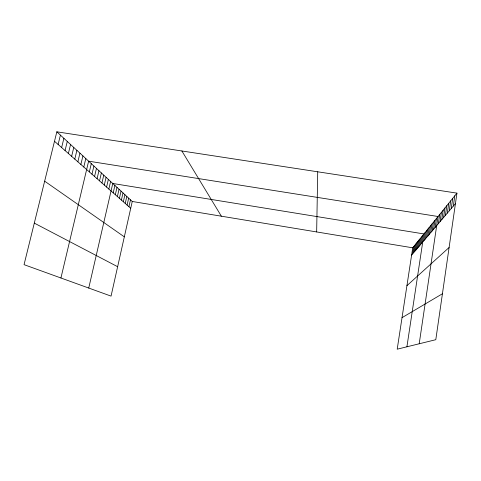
<?xml version="1.0" encoding="UTF-8"?>
<svg xmlns="http://www.w3.org/2000/svg" width="481" height="481" viewBox="0 0 481 481"><rect width="100%" height="100%" fill="white"/><g stroke="black" fill="none" stroke-linecap="round" stroke-linejoin="round"><path stroke-width="0.72" d="M316.66 231.938L317.719 171.795M449.248 210.84L450.703 200.86M451.25 208.483L452.723 198.364M453.318 206.054L454.804 195.785M456.95 193.134L435.798 339.7L397.204 349.188L412.728 247.811L456.95 193.134L56.836 131.812L24.05 264.658L111.051 296.116L132.251 201.473L56.836 131.812M440.043 221.663L441.42 212.337M441.78 219.619L443.169 210.167M443.572 217.514L444.973 207.942M445.406 215.356L446.831 205.646M447.3 213.131L448.737 203.289M432.148 230.946L433.453 222.186M433.628 229.209L434.944 220.34M435.149 227.423L436.477 218.446M419.198 343.783L438.047 216.504L88.624 161.177L60.931 277.988M438.353 223.653L439.712 214.448M423.977 240.548L425.21 232.377M425.258 239.045L426.503 230.778M426.575 237.5L427.825 229.142M427.916 235.918L429.184 227.465M429.292 234.301L430.573 225.745M430.699 232.648L431.992 223.99M414.7 251.461L415.849 243.957M415.776 250.198L416.931 242.616M416.871 248.911L418.037 241.246M417.989 247.589L419.167 239.851M419.137 246.248L420.322 238.42M420.304 244.871L421.506 236.959M421.5 243.464L422.709 235.468M406.914 346.801L423.947 233.94L112.77 183.477L88.744 288.047M412.62 253.902L413.744 246.549M413.648 252.693L414.784 245.268M127.104 205.092L128.661 198.16M128.932 206.698L130.477 199.831M121.386 200.066L123.01 192.935M123.334 201.779L124.928 194.709M125.234 203.451L126.816 196.452M115.314 194.733L116.997 187.38M117.382 196.549L119.041 189.267M119.408 198.328L121.044 191.119M113.203 192.875L114.905 185.45M104.293 185.047L106.091 177.309M106.596 187.067L108.363 179.407M108.844 189.045L110.594 181.469M99.537 180.862L101.383 172.956M101.942 182.978L103.764 175.156M91.985 174.224L93.909 166.053M94.559 176.485L96.459 168.41M97.078 178.698L98.948 170.707M89.346 171.903L91.294 163.642M80.868 164.454L82.912 155.898M83.79 167.021L85.804 158.568M74.789 159.115L76.9 150.343M77.868 161.814L79.942 153.156M68.386 153.487L70.569 144.498M71.633 156.337L73.773 147.463M65.055 150.559L67.274 141.456M58.117 144.456L60.414 135.119M61.634 147.547L63.889 138.33M411.616 255.092L455.447 203.553M406.932 285.672L449.104 247.493M402.032 317.664L442.424 293.771M132.251 201.473L412.728 247.811M34.301 223.112L117.641 266.708M44.655 181.169L124.326 236.85M54.503 141.276L130.73 208.279M181.872 150.974L221.368 216.197"/></g></svg>
